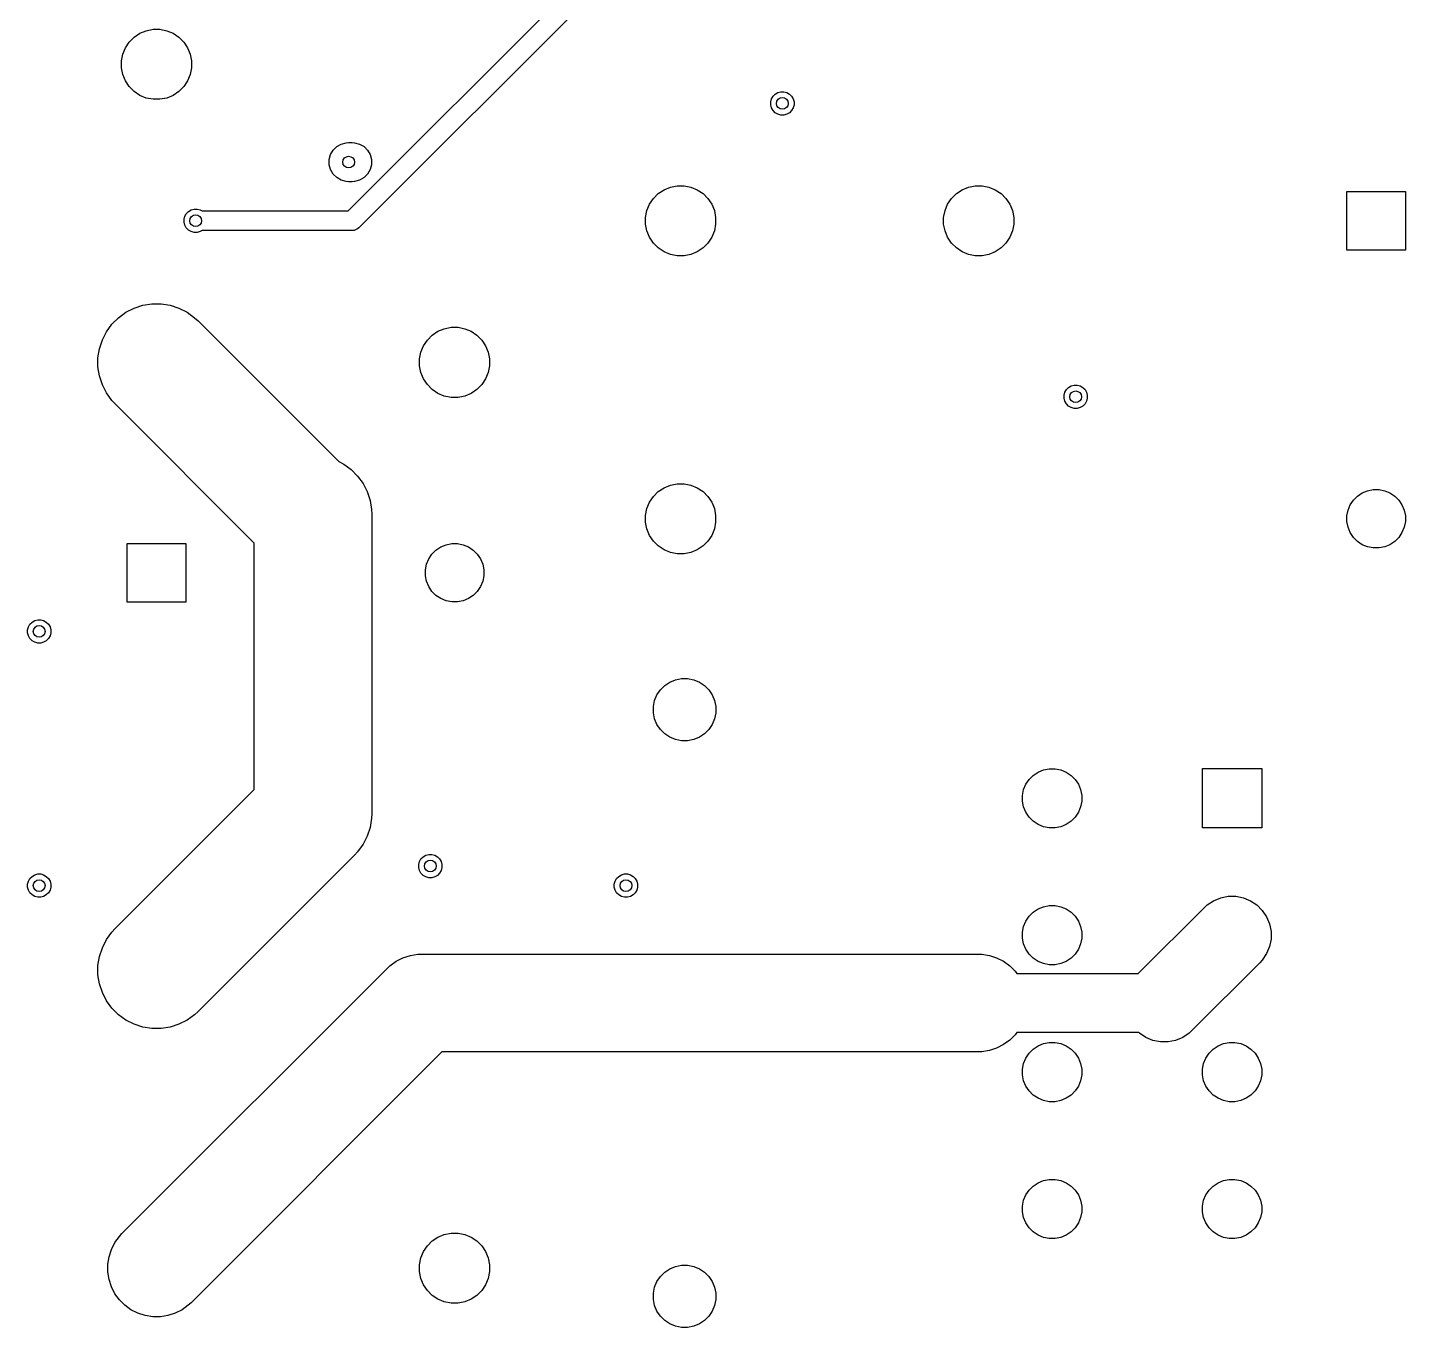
# Model space of a CAD drawing. Header units: inches. Extents: x 1.35 to 5.17, y -6.98 to -1.21.
# Drawn here: x 3.788 to 5.174, y -6.98 to -5.672 of the extents above; entities that cross this region are included whole.
import ezdxf

# ---------------------------------------------------------------- set-up
doc = ezdxf.new("R2010")
doc.units = ezdxf.units.IN
doc.header["$MEASUREMENT"] = 0
doc.layers.add('In2.Cu', color=33, linetype='CONTINUOUS', true_color=0xce7d2c)

msp = doc.modelspace()

# ---------------------------------------------------------------- linework, layer by layer
at = {"layer": 'In2.Cu', "linetype": 'CONTINUOUS'}
for p, q in [((4.1101, -5.8563), (4.5374, -5.429)), ((4.5542, -5.44), (4.1211, -5.8731)), ((3.8861, -5.692), (3.8899, -5.6862)), ((3.8899, -5.6862), (3.8948, -5.6813)), ((3.8948, -5.6813), (3.9006, -5.6774)), ((3.9006, -5.6774), (3.907, -5.6748)), ((3.907, -5.6748), (3.9138, -5.6734)), ((3.9138, -5.6734), (3.9208, -5.6734)), ((3.9208, -5.6734), (3.9276, -5.6748)), ((3.9276, -5.6748), (3.934, -5.6774)), ((3.934, -5.6774), (3.9398, -5.6813)), ((3.9398, -5.6813), (3.9447, -5.6862)), ((3.9447, -5.6862), (3.9486, -5.692)), ((3.8821, -5.7052), (3.8834, -5.6984)), ((3.8834, -5.6984), (3.8861, -5.692)), ((3.9486, -5.692), (3.9512, -5.6984)), ((3.9512, -5.6984), (3.9526, -5.7052)), ((3.8821, -5.7121), (3.8821, -5.7052)), ((3.8834, -5.7189), (3.8821, -5.7121)), ((3.9526, -5.7121), (3.9512, -5.7189)), ((3.9526, -5.7052), (3.9526, -5.7121)), ((3.8861, -5.7254), (3.8834, -5.7189)), ((3.8899, -5.7311), (3.8861, -5.7254)), ((3.9486, -5.7254), (3.9447, -5.7311)), ((3.9512, -5.7189), (3.9486, -5.7254)), ((3.8948, -5.7361), (3.8899, -5.7311)), ((3.9006, -5.7399), (3.8948, -5.7361)), ((3.907, -5.7426), (3.9006, -5.7399)), ((3.934, -5.7399), (3.9276, -5.7426)), ((3.9398, -5.7361), (3.934, -5.7399)), ((3.9447, -5.7311), (3.9398, -5.7361)), ((4.5363, -5.7435), (4.5379, -5.7408)), ((4.5379, -5.7408), (4.5401, -5.7387)), ((4.5401, -5.7387), (4.5427, -5.7371)), ((4.5427, -5.7371), (4.5457, -5.7363)), ((4.5457, -5.7363), (4.5488, -5.7363)), ((4.5488, -5.7363), (4.5518, -5.7371)), ((4.5518, -5.7371), (4.5544, -5.7387)), ((4.5544, -5.7387), (4.5566, -5.7408)), ((4.5566, -5.7408), (4.5582, -5.7435)), ((3.9138, -5.7439), (3.907, -5.7426)), ((3.9208, -5.7439), (3.9138, -5.7439)), ((3.9276, -5.7426), (3.9208, -5.7439)), ((4.5355, -5.7465), (4.5363, -5.7435)), ((4.5355, -5.7496), (4.5355, -5.7465)), ((4.5363, -5.7526), (4.5355, -5.7496)), ((4.5379, -5.7552), (4.5363, -5.7526)), ((4.5401, -5.7574), (4.5379, -5.7552)), ((4.5566, -5.7552), (4.5544, -5.7574)), ((4.5582, -5.7526), (4.5566, -5.7552)), ((4.5582, -5.7435), (4.559, -5.7465)), ((4.559, -5.7496), (4.5582, -5.7526)), ((4.559, -5.7465), (4.559, -5.7496)), ((4.5427, -5.7589), (4.5401, -5.7574)), ((4.5457, -5.7597), (4.5427, -5.7589)), ((4.5488, -5.7597), (4.5457, -5.7597)), ((4.5518, -5.7589), (4.5488, -5.7597)), ((4.5544, -5.7574), (4.5518, -5.7589)), ((4.0925, -5.7996), (4.0951, -5.7951)), ((4.0951, -5.7951), (4.0987, -5.7915)), ((4.0987, -5.7915), (4.1032, -5.7889)), ((4.1032, -5.7889), (4.1082, -5.7876)), ((4.1082, -5.7876), (4.1107, -5.7874)), ((4.1107, -5.7874), (4.1142, -5.7874)), ((4.1142, -5.7874), (4.1167, -5.7876)), ((4.1167, -5.7876), (4.1217, -5.7889)), ((4.1217, -5.7889), (4.1262, -5.7915)), ((4.1262, -5.7915), (4.1298, -5.7951)), ((4.1298, -5.7951), (4.1324, -5.7996)), ((4.0912, -5.8045), (4.0925, -5.7996)), ((4.0912, -5.8097), (4.0912, -5.8045)), ((4.0925, -5.8146), (4.0912, -5.8097)), ((4.1324, -5.7996), (4.1337, -5.8045)), ((4.1337, -5.8097), (4.1324, -5.8146)), ((4.1337, -5.8045), (4.1337, -5.8097)), ((4.0951, -5.8191), (4.0925, -5.8146)), ((4.0987, -5.8227), (4.0951, -5.8191)), ((4.1032, -5.8253), (4.0987, -5.8227)), ((4.1262, -5.8227), (4.1217, -5.8253)), ((4.1298, -5.8191), (4.1262, -5.8227)), ((4.1324, -5.8146), (4.1298, -5.8191)), ((4.1082, -5.8266), (4.1032, -5.8253)), ((4.1107, -5.8268), (4.1082, -5.8266)), ((4.1142, -5.8268), (4.1107, -5.8268)), ((4.1167, -5.8266), (4.1142, -5.8268)), ((4.1217, -5.8253), (4.1167, -5.8266)), ((4.4175, -5.8437), (4.4224, -5.8388)), ((4.4224, -5.8388), (4.4282, -5.8349)), ((4.4282, -5.8349), (4.4346, -5.8322)), ((4.4346, -5.8322), (4.4414, -5.8309)), ((4.4414, -5.8309), (4.4484, -5.8309)), ((4.4484, -5.8309), (4.4552, -5.8322)), ((4.4552, -5.8322), (4.4616, -5.8349)), ((4.4616, -5.8349), (4.4674, -5.8388)), ((4.4674, -5.8388), (4.4723, -5.8437)), ((4.7175, -5.8437), (4.7224, -5.8388)), ((4.7224, -5.8388), (4.7282, -5.8349)), ((4.7282, -5.8349), (4.7346, -5.8322)), ((4.7346, -5.8322), (4.7414, -5.8309)), ((4.7414, -5.8309), (4.7484, -5.8309)), ((4.7484, -5.8309), (4.7552, -5.8322)), ((4.7552, -5.8322), (4.7616, -5.8349)), ((4.7616, -5.8349), (4.7674, -5.8388)), ((4.7674, -5.8388), (4.7723, -5.8437)), ((5.1154, -5.8957), (5.1154, -5.8366)), ((5.1154, -5.8366), (5.1744, -5.8366)), ((5.1744, -5.8366), (5.1744, -5.8957)), ((4.411, -5.8559), (4.4136, -5.8494)), ((4.4136, -5.8494), (4.4175, -5.8437)), ((4.4723, -5.8437), (4.4761, -5.8494)), ((4.4761, -5.8494), (4.4788, -5.8559)), ((4.711, -5.8559), (4.7136, -5.8494)), ((4.7136, -5.8494), (4.7175, -5.8437)), ((4.7723, -5.8437), (4.7761, -5.8494)), ((4.7761, -5.8494), (4.7788, -5.8559)), ((3.945, -5.8646), (3.9458, -5.8616)), ((3.945, -5.8677), (3.945, -5.8646)), ((3.9458, -5.8616), (3.9473, -5.859)), ((3.9473, -5.859), (3.9495, -5.8568)), ((3.9495, -5.8568), (3.9522, -5.8552)), ((3.9522, -5.8552), (3.9552, -5.8544)), ((3.9552, -5.8544), (3.9582, -5.8544)), ((3.9582, -5.8544), (3.9612, -5.8552)), ((3.9612, -5.8552), (3.9631, -5.8563)), ((3.9631, -5.8563), (4.1101, -5.8563)), ((4.4096, -5.8627), (4.411, -5.8559)), ((4.4096, -5.8696), (4.4096, -5.8627)), ((4.4788, -5.8559), (4.4801, -5.8627)), ((4.4801, -5.8627), (4.4801, -5.8696)), ((4.7096, -5.8627), (4.711, -5.8559)), ((4.7096, -5.8696), (4.7096, -5.8627)), ((4.7788, -5.8559), (4.7801, -5.8627)), ((4.7801, -5.8627), (4.7801, -5.8696)), ((3.9458, -5.8707), (3.945, -5.8677)), ((3.9473, -5.8733), (3.9458, -5.8707)), ((3.9495, -5.8755), (3.9473, -5.8733)), ((3.9522, -5.8771), (3.9495, -5.8755)), ((3.9552, -5.8779), (3.9522, -5.8771)), ((3.9582, -5.8779), (3.9552, -5.8779)), ((3.9612, -5.8771), (3.9582, -5.8779)), ((3.9631, -5.876), (3.9612, -5.8771)), ((4.1142, -5.876), (3.9631, -5.876)), ((4.1161, -5.8758), (4.1142, -5.876)), ((4.1196, -5.8743), (4.1161, -5.8758)), ((4.1211, -5.8731), (4.1196, -5.8743)), ((4.1196, -5.8743), (4.1196, -5.8743)), ((4.411, -5.8764), (4.4096, -5.8696)), ((4.4136, -5.8828), (4.411, -5.8764)), ((4.4788, -5.8764), (4.4761, -5.8828)), ((4.4801, -5.8696), (4.4788, -5.8764)), ((4.711, -5.8764), (4.7096, -5.8696)), ((4.7136, -5.8828), (4.711, -5.8764)), ((4.7788, -5.8764), (4.7761, -5.8828)), ((4.7801, -5.8696), (4.7788, -5.8764)), ((4.4175, -5.8886), (4.4136, -5.8828)), ((4.4224, -5.8935), (4.4175, -5.8886)), ((4.4282, -5.8974), (4.4224, -5.8935)), ((4.4674, -5.8935), (4.4616, -5.8974)), ((4.4723, -5.8886), (4.4674, -5.8935)), ((4.4761, -5.8828), (4.4723, -5.8886)), ((4.7175, -5.8886), (4.7136, -5.8828)), ((4.7224, -5.8935), (4.7175, -5.8886)), ((4.7282, -5.8974), (4.7224, -5.8935)), ((4.7674, -5.8935), (4.7616, -5.8974)), ((4.7723, -5.8886), (4.7674, -5.8935)), ((4.7761, -5.8828), (4.7723, -5.8886)), ((4.4346, -5.9), (4.4282, -5.8974)), ((4.4414, -5.9014), (4.4346, -5.9)), ((4.4484, -5.9014), (4.4414, -5.9014)), ((4.4552, -5.9), (4.4484, -5.9014)), ((4.4616, -5.8974), (4.4552, -5.9)), ((4.7346, -5.9), (4.7282, -5.8974)), ((4.7414, -5.9014), (4.7346, -5.9)), ((4.7484, -5.9014), (4.7414, -5.9014)), ((4.7552, -5.9), (4.7484, -5.9014)), ((4.7616, -5.8974), (4.7552, -5.9)), ((5.1744, -5.8957), (5.1154, -5.8957)), ((3.9035, -5.9512), (3.9127, -5.9498)), ((3.9127, -5.9498), (3.922, -5.9498)), ((3.922, -5.9498), (3.9311, -5.9512)), ((3.879, -5.9638), (3.8865, -5.9583)), ((3.8865, -5.9583), (3.8947, -5.9541)), ((3.8947, -5.9541), (3.9035, -5.9512)), ((3.9311, -5.9512), (3.9399, -5.9541)), ((3.9399, -5.9541), (3.9482, -5.9583)), ((3.9482, -5.9583), (3.9557, -5.9638)), ((3.867, -5.9778), (3.8724, -5.9703)), ((3.8724, -5.9703), (3.879, -5.9638)), ((3.9557, -5.9638), (3.9591, -5.9669)), ((3.9591, -5.9669), (4.1007, -6.1086)), ((4.1948, -5.9813), (4.2006, -5.9774)), ((4.2006, -5.9774), (4.207, -5.9748)), ((4.207, -5.9748), (4.2138, -5.9734)), ((4.2138, -5.9734), (4.2208, -5.9734)), ((4.2208, -5.9734), (4.2276, -5.9748)), ((4.2276, -5.9748), (4.234, -5.9774)), ((4.234, -5.9774), (4.2398, -5.9813)), ((3.8599, -5.9949), (3.8628, -5.9861)), ((3.8628, -5.9861), (3.867, -5.9778)), ((4.1861, -5.992), (4.1899, -5.9862)), ((4.1899, -5.9862), (4.1948, -5.9813)), ((4.2398, -5.9813), (4.2447, -5.9862)), ((4.2447, -5.9862), (4.2486, -5.992)), ((3.8584, -6.004), (3.8599, -5.9949)), ((3.8584, -6.0133), (3.8584, -6.004)), ((4.1821, -6.0052), (4.1834, -5.9984)), ((4.1821, -6.0121), (4.1821, -6.0052)), ((4.1834, -5.9984), (4.1861, -5.992)), ((4.2486, -5.992), (4.2512, -5.9984)), ((4.2512, -5.9984), (4.2526, -6.0052)), ((4.2526, -6.0052), (4.2526, -6.0121)), ((3.8599, -6.0224), (3.8584, -6.0133)), ((4.1834, -6.0189), (4.1821, -6.0121)), ((4.1861, -6.0254), (4.1834, -6.0189)), ((4.2512, -6.0189), (4.2486, -6.0254)), ((4.2526, -6.0121), (4.2512, -6.0189)), ((3.8628, -6.0313), (3.8599, -6.0224)), ((3.867, -6.0395), (3.8628, -6.0313)), ((4.1899, -6.0311), (4.1861, -6.0254)), ((4.1948, -6.0361), (4.1899, -6.0311)), ((4.2447, -6.0311), (4.2398, -6.0361)), ((4.2486, -6.0254), (4.2447, -6.0311)), ((4.8353, -6.0339), (4.838, -6.0324)), ((4.838, -6.0324), (4.841, -6.0316)), ((4.841, -6.0316), (4.8441, -6.0316)), ((4.8441, -6.0316), (4.847, -6.0324)), ((4.847, -6.0324), (4.8497, -6.0339)), ((3.8724, -6.047), (3.867, -6.0395)), ((4.2006, -6.0399), (4.1948, -6.0361)), ((4.207, -6.0426), (4.2006, -6.0399)), ((4.2138, -6.0439), (4.207, -6.0426)), ((4.2208, -6.0439), (4.2138, -6.0439)), ((4.2276, -6.0426), (4.2208, -6.0439)), ((4.234, -6.0399), (4.2276, -6.0426)), ((4.2398, -6.0361), (4.234, -6.0399)), ((4.8308, -6.0418), (4.8316, -6.0388)), ((4.8308, -6.0448), (4.8308, -6.0418)), ((4.8316, -6.0478), (4.8308, -6.0448)), ((4.8316, -6.0388), (4.8331, -6.0361)), ((4.8331, -6.0361), (4.8353, -6.0339)), ((4.8497, -6.0339), (4.8519, -6.0361)), ((4.8519, -6.0361), (4.8534, -6.0388)), ((4.8534, -6.0388), (4.8542, -6.0418)), ((4.8542, -6.0448), (4.8534, -6.0478)), ((4.8542, -6.0418), (4.8542, -6.0448)), ((3.8756, -6.0504), (3.8724, -6.047)), ((4.0157, -6.1906), (3.8756, -6.0504)), ((4.8331, -6.0505), (4.8316, -6.0478)), ((4.8353, -6.0527), (4.8331, -6.0505)), ((4.838, -6.0542), (4.8353, -6.0527)), ((4.841, -6.055), (4.838, -6.0542)), ((4.8441, -6.055), (4.841, -6.055)), ((4.847, -6.0542), (4.8441, -6.055)), ((4.8497, -6.0527), (4.847, -6.0542)), ((4.8519, -6.0505), (4.8497, -6.0527)), ((4.8534, -6.0478), (4.8519, -6.0505)), ((4.1007, -6.1086), (4.1057, -6.1111)), ((4.1057, -6.1111), (4.1132, -6.1165)), ((4.1132, -6.1165), (4.1197, -6.1231)), ((4.1197, -6.1231), (4.1252, -6.1306)), ((4.1252, -6.1306), (4.1294, -6.1388)), ((4.1294, -6.1388), (4.1322, -6.1476)), ((4.4136, -6.1494), (4.4175, -6.1437)), ((4.4175, -6.1437), (4.4224, -6.1388)), ((4.4224, -6.1388), (4.4282, -6.1349)), ((4.4282, -6.1349), (4.4346, -6.1322)), ((4.4346, -6.1322), (4.4414, -6.1309)), ((4.4414, -6.1309), (4.4484, -6.1309)), ((4.4484, -6.1309), (4.4552, -6.1322)), ((4.4552, -6.1322), (4.4616, -6.1349)), ((4.4616, -6.1349), (4.4674, -6.1388)), ((4.4674, -6.1388), (4.4723, -6.1437)), ((4.4723, -6.1437), (4.4761, -6.1494)), ((5.1221, -6.1474), (5.1261, -6.1433)), ((5.1261, -6.1433), (5.131, -6.1401)), ((5.131, -6.1401), (5.1363, -6.1379)), ((5.1363, -6.1379), (5.142, -6.1368)), ((5.142, -6.1368), (5.1478, -6.1368)), ((5.1478, -6.1368), (5.1535, -6.1379)), ((5.1535, -6.1379), (5.1588, -6.1401)), ((5.1588, -6.1401), (5.1636, -6.1433)), ((5.1636, -6.1433), (5.1677, -6.1474)), ((4.1322, -6.1476), (4.1337, -6.1568)), ((4.1337, -6.1568), (4.1339, -6.1614)), ((4.4096, -6.1627), (4.411, -6.1559)), ((4.411, -6.1559), (4.4136, -6.1494)), ((4.4761, -6.1494), (4.4788, -6.1559)), ((4.4788, -6.1559), (4.4801, -6.1627)), ((5.1155, -6.1632), (5.1166, -6.1576)), ((5.1166, -6.1576), (5.1188, -6.1522)), ((5.1188, -6.1522), (5.1221, -6.1474)), ((5.1677, -6.1474), (5.1709, -6.1522)), ((5.1709, -6.1522), (5.1731, -6.1576)), ((5.1731, -6.1576), (5.1743, -6.1632)), ((4.1339, -6.1614), (4.1339, -6.463)), ((4.4096, -6.1696), (4.4096, -6.1627)), ((4.411, -6.1764), (4.4096, -6.1696)), ((4.4801, -6.1696), (4.4788, -6.1764)), ((4.4801, -6.1627), (4.4801, -6.1696)), ((5.1155, -6.169), (5.1155, -6.1632)), ((5.1166, -6.1747), (5.1155, -6.169)), ((5.1743, -6.169), (5.1731, -6.1747)), ((5.1743, -6.1632), (5.1743, -6.169)), ((4.4136, -6.1828), (4.411, -6.1764)), ((4.4175, -6.1886), (4.4136, -6.1828)), ((4.4761, -6.1828), (4.4723, -6.1886)), ((4.4788, -6.1764), (4.4761, -6.1828)), ((5.1188, -6.1801), (5.1166, -6.1747)), ((5.1221, -6.1849), (5.1188, -6.1801)), ((5.1261, -6.189), (5.1221, -6.1849)), ((5.1677, -6.1849), (5.1636, -6.189)), ((5.1709, -6.1801), (5.1677, -6.1849)), ((5.1731, -6.1747), (5.1709, -6.1801)), ((3.8878, -6.25), (3.8878, -6.1909)), ((3.8878, -6.1909), (3.9469, -6.1909)), ((3.9469, -6.1909), (3.9469, -6.25)), ((4.0157, -6.4385), (4.0157, -6.1906)), ((4.1945, -6.2017), (4.1986, -6.1976)), ((4.1986, -6.1976), (4.2034, -6.1944)), ((4.2034, -6.1944), (4.2088, -6.1922)), ((4.2088, -6.1922), (4.2144, -6.1911)), ((4.2144, -6.1911), (4.2202, -6.1911)), ((4.2202, -6.1911), (4.2259, -6.1922)), ((4.2259, -6.1922), (4.2312, -6.1944)), ((4.2312, -6.1944), (4.2361, -6.1976)), ((4.2361, -6.1976), (4.2401, -6.2017)), ((4.4224, -6.1935), (4.4175, -6.1886)), ((4.4282, -6.1974), (4.4224, -6.1935)), ((4.4346, -6.2), (4.4282, -6.1974)), ((4.4616, -6.1974), (4.4552, -6.2)), ((4.4674, -6.1935), (4.4616, -6.1974)), ((4.4723, -6.1886), (4.4674, -6.1935)), ((5.131, -6.1922), (5.1261, -6.189)), ((5.1363, -6.1944), (5.131, -6.1922)), ((5.142, -6.1955), (5.1363, -6.1944)), ((5.1478, -6.1955), (5.142, -6.1955)), ((5.1535, -6.1944), (5.1478, -6.1955)), ((5.1588, -6.1922), (5.1535, -6.1944)), ((5.1636, -6.189), (5.1588, -6.1922)), ((4.1879, -6.2176), (4.1891, -6.2119)), ((4.1891, -6.2119), (4.1913, -6.2066)), ((4.1913, -6.2066), (4.1945, -6.2017)), ((4.2401, -6.2017), (4.2434, -6.2066)), ((4.2434, -6.2066), (4.2456, -6.2119)), ((4.2456, -6.2119), (4.2467, -6.2176)), ((4.4414, -6.2014), (4.4346, -6.2)), ((4.4484, -6.2014), (4.4414, -6.2014)), ((4.4552, -6.2), (4.4484, -6.2014)), ((4.1879, -6.2234), (4.1879, -6.2176)), ((4.1891, -6.229), (4.1879, -6.2234)), ((4.2467, -6.2234), (4.2456, -6.229)), ((4.2467, -6.2176), (4.2467, -6.2234)), ((4.1913, -6.2344), (4.1891, -6.229)), ((4.1945, -6.2392), (4.1913, -6.2344)), ((4.1986, -6.2433), (4.1945, -6.2392)), ((4.2401, -6.2392), (4.2361, -6.2433)), ((4.2434, -6.2344), (4.2401, -6.2392)), ((4.2456, -6.229), (4.2434, -6.2344)), ((3.9469, -6.25), (3.8878, -6.25)), ((4.2034, -6.2465), (4.1986, -6.2433)), ((4.2088, -6.2487), (4.2034, -6.2465)), ((4.2144, -6.2499), (4.2088, -6.2487)), ((4.2202, -6.2499), (4.2144, -6.2499)), ((4.2259, -6.2487), (4.2202, -6.2499)), ((4.2312, -6.2465), (4.2259, -6.2487)), ((4.2361, -6.2433), (4.2312, -6.2465)), ((3.792, -6.2702), (3.7947, -6.2686)), ((3.7947, -6.2686), (3.7977, -6.2678)), ((3.7977, -6.2678), (3.8008, -6.2678)), ((3.8008, -6.2678), (3.8037, -6.2686)), ((3.8037, -6.2686), (3.8064, -6.2702)), ((3.7875, -6.278), (3.7883, -6.275)), ((3.7875, -6.2811), (3.7875, -6.278)), ((3.7883, -6.284), (3.7875, -6.2811)), ((3.7883, -6.275), (3.7898, -6.2723)), ((3.7898, -6.2723), (3.792, -6.2702)), ((3.8064, -6.2702), (3.8086, -6.2723)), ((3.8086, -6.2723), (3.8101, -6.275)), ((3.8101, -6.275), (3.8109, -6.278)), ((3.8109, -6.2811), (3.8101, -6.284)), ((3.8109, -6.278), (3.8109, -6.2811)), ((3.7898, -6.2867), (3.7883, -6.284)), ((3.792, -6.2889), (3.7898, -6.2867)), ((3.7947, -6.2904), (3.792, -6.2889)), ((3.7977, -6.2912), (3.7947, -6.2904)), ((3.8008, -6.2912), (3.7977, -6.2912)), ((3.8037, -6.2904), (3.8008, -6.2912)), ((3.8064, -6.2889), (3.8037, -6.2904)), ((3.8086, -6.2867), (3.8064, -6.2889)), ((3.8101, -6.284), (3.8086, -6.2867)), ((4.4245, -6.3383), (4.4288, -6.3339)), ((4.4288, -6.3339), (4.434, -6.3305)), ((4.434, -6.3305), (4.4397, -6.3281)), ((4.4397, -6.3281), (4.4457, -6.3269)), ((4.4457, -6.3269), (4.4519, -6.3269)), ((4.4519, -6.3269), (4.458, -6.3281)), ((4.458, -6.3281), (4.4637, -6.3305)), ((4.4637, -6.3305), (4.4688, -6.3339)), ((4.4688, -6.3339), (4.4732, -6.3383)), ((4.4175, -6.3552), (4.4187, -6.3491)), ((4.4187, -6.3491), (4.421, -6.3434)), ((4.421, -6.3434), (4.4245, -6.3383)), ((4.4732, -6.3383), (4.4766, -6.3434)), ((4.4766, -6.3434), (4.479, -6.3491)), ((4.479, -6.3491), (4.4802, -6.3552)), ((4.4175, -6.3614), (4.4175, -6.3552)), ((4.4187, -6.3674), (4.4175, -6.3614)), ((4.4802, -6.3614), (4.479, -6.3674)), ((4.4802, -6.3552), (4.4802, -6.3614)), ((4.421, -6.3731), (4.4187, -6.3674)), ((4.4245, -6.3782), (4.421, -6.3731)), ((4.4288, -6.3826), (4.4245, -6.3782)), ((4.4732, -6.3782), (4.4688, -6.3826)), ((4.4766, -6.3731), (4.4732, -6.3782)), ((4.479, -6.3674), (4.4766, -6.3731)), ((4.434, -6.386), (4.4288, -6.3826)), ((4.4397, -6.3884), (4.434, -6.386)), ((4.4457, -6.3896), (4.4397, -6.3884)), ((4.4519, -6.3896), (4.4457, -6.3896)), ((4.458, -6.3884), (4.4519, -6.3896)), ((4.4637, -6.386), (4.458, -6.3884)), ((4.4688, -6.3826), (4.4637, -6.386)), ((4.7998, -6.4244), (4.8047, -6.4211)), ((4.8047, -6.4211), (4.8101, -6.4189)), ((4.8101, -6.4189), (4.8158, -6.4177)), ((4.8158, -6.4177), (4.8217, -6.4177)), ((4.8217, -6.4177), (4.8275, -6.4189)), ((4.8275, -6.4189), (4.8329, -6.4211)), ((4.8329, -6.4211), (4.8378, -6.4244)), ((4.97, -6.4774), (4.97, -6.4176)), ((4.97, -6.4176), (5.0298, -6.4176)), ((5.0298, -6.4176), (5.0298, -6.4774)), ((4.7901, -6.4388), (4.7924, -6.4334)), ((4.7924, -6.4334), (4.7956, -6.4285)), ((4.7956, -6.4285), (4.7998, -6.4244)), ((4.8378, -6.4244), (4.8419, -6.4285)), ((4.8419, -6.4285), (4.8452, -6.4334)), ((4.8452, -6.4334), (4.8474, -6.4388)), ((3.8756, -6.5787), (4.0157, -6.4385)), ((4.789, -6.4446), (4.7901, -6.4388)), ((4.789, -6.4504), (4.789, -6.4446)), ((4.8474, -6.4388), (4.8486, -6.4446)), ((4.8486, -6.4446), (4.8486, -6.4504)), ((4.7901, -6.4562), (4.789, -6.4504)), ((4.7924, -6.4616), (4.7901, -6.4562)), ((4.7956, -6.4665), (4.7924, -6.4616)), ((4.8452, -6.4616), (4.8419, -6.4665)), ((4.8474, -6.4562), (4.8452, -6.4616)), ((4.8486, -6.4504), (4.8474, -6.4562)), ((4.1322, -6.4768), (4.1294, -6.4856)), ((4.1337, -6.4676), (4.1322, -6.4768)), ((4.1339, -6.463), (4.1337, -6.4676)), ((4.7998, -6.4706), (4.7956, -6.4665)), ((4.8047, -6.4739), (4.7998, -6.4706)), ((4.8101, -6.4761), (4.8047, -6.4739)), ((4.8158, -6.4773), (4.8101, -6.4761)), ((4.8275, -6.4761), (4.8217, -6.4773)), ((4.8329, -6.4739), (4.8275, -6.4761)), ((4.8378, -6.4706), (4.8329, -6.4739)), ((4.8419, -6.4665), (4.8378, -6.4706)), ((4.1294, -6.4856), (4.1252, -6.4938)), ((4.8217, -6.4773), (4.8158, -6.4773)), ((5.0298, -6.4774), (4.97, -6.4774)), ((4.1197, -6.5013), (4.1166, -6.5048)), ((4.1252, -6.4938), (4.1197, -6.5013)), ((4.1884, -6.5048), (4.1914, -6.504)), ((4.1914, -6.504), (4.1945, -6.504)), ((4.1945, -6.504), (4.1974, -6.5048)), ((4.1166, -6.5048), (3.9591, -6.6622)), ((4.1812, -6.5142), (4.182, -6.5112)), ((4.1812, -6.5173), (4.1812, -6.5142)), ((4.182, -6.5203), (4.1812, -6.5173)), ((4.182, -6.5112), (4.1835, -6.5086)), ((4.1835, -6.5086), (4.1857, -6.5064)), ((4.1857, -6.5064), (4.1884, -6.5048)), ((4.1974, -6.5048), (4.2001, -6.5064)), ((4.2001, -6.5064), (4.2023, -6.5086)), ((4.2023, -6.5086), (4.2038, -6.5112)), ((4.2038, -6.5112), (4.2046, -6.5142)), ((4.2046, -6.5173), (4.2038, -6.5203)), ((4.2046, -6.5142), (4.2046, -6.5173)), ((3.7875, -6.5339), (3.7883, -6.5309)), ((3.7883, -6.5309), (3.7898, -6.5282)), ((3.7898, -6.5282), (3.792, -6.5261)), ((3.792, -6.5261), (3.7947, -6.5245)), ((3.7947, -6.5245), (3.7977, -6.5237)), ((3.7977, -6.5237), (3.8008, -6.5237)), ((3.8008, -6.5237), (3.8037, -6.5245)), ((3.8037, -6.5245), (3.8064, -6.5261)), ((3.8064, -6.5261), (3.8086, -6.5282)), ((3.8086, -6.5282), (3.8101, -6.5309)), ((3.8101, -6.5309), (3.8109, -6.5339)), ((4.1835, -6.5229), (4.182, -6.5203)), ((4.1857, -6.5251), (4.1835, -6.5229)), ((4.1884, -6.5267), (4.1857, -6.5251)), ((4.1914, -6.5275), (4.1884, -6.5267)), ((4.1945, -6.5275), (4.1914, -6.5275)), ((4.1974, -6.5267), (4.1945, -6.5275)), ((4.2001, -6.5251), (4.1974, -6.5267)), ((4.2023, -6.5229), (4.2001, -6.5251)), ((4.2038, -6.5203), (4.2023, -6.5229)), ((4.3781, -6.5339), (4.3789, -6.5309)), ((4.3789, -6.5309), (4.3804, -6.5282)), ((4.3804, -6.5282), (4.3826, -6.5261)), ((4.3826, -6.5261), (4.3852, -6.5245)), ((4.3852, -6.5245), (4.3882, -6.5237)), ((4.3882, -6.5237), (4.3913, -6.5237)), ((4.3913, -6.5237), (4.3943, -6.5245)), ((4.3943, -6.5245), (4.397, -6.5261)), ((4.397, -6.5261), (4.3991, -6.5282)), ((4.3991, -6.5282), (4.4007, -6.5309)), ((4.4007, -6.5309), (4.4015, -6.5339)), ((3.7875, -6.537), (3.7875, -6.5339)), ((3.7883, -6.54), (3.7875, -6.537)), ((3.7898, -6.5426), (3.7883, -6.54)), ((3.792, -6.5448), (3.7898, -6.5426)), ((3.7947, -6.5463), (3.792, -6.5448)), ((3.8064, -6.5448), (3.8037, -6.5463)), ((3.8086, -6.5426), (3.8064, -6.5448)), ((3.8101, -6.54), (3.8086, -6.5426)), ((3.8109, -6.537), (3.8101, -6.54)), ((3.8109, -6.5339), (3.8109, -6.537)), ((4.3781, -6.537), (4.3781, -6.5339)), ((4.3789, -6.54), (4.3781, -6.537)), ((4.3804, -6.5426), (4.3789, -6.54)), ((4.3826, -6.5448), (4.3804, -6.5426)), ((4.3852, -6.5463), (4.3826, -6.5448)), ((4.397, -6.5448), (4.3943, -6.5463)), ((4.3991, -6.5426), (4.397, -6.5448)), ((4.4007, -6.54), (4.3991, -6.5426)), ((4.4015, -6.537), (4.4007, -6.54)), ((4.4015, -6.5339), (4.4015, -6.537)), ((4.9885, -6.5476), (4.996, -6.5461)), ((4.996, -6.5461), (5.0037, -6.5461)), ((5.0037, -6.5461), (5.0113, -6.5476)), ((3.7977, -6.5471), (3.7947, -6.5463)), ((3.8008, -6.5471), (3.7977, -6.5471)), ((3.8037, -6.5463), (3.8008, -6.5471)), ((4.3882, -6.5471), (4.3852, -6.5463)), ((4.3913, -6.5471), (4.3882, -6.5471)), ((4.3943, -6.5463), (4.3913, -6.5471)), ((4.7998, -6.5622), (4.8047, -6.5589)), ((4.8047, -6.5589), (4.8101, -6.5567)), ((4.8101, -6.5567), (4.8158, -6.5555)), ((4.8158, -6.5555), (4.8217, -6.5555)), ((4.8217, -6.5555), (4.8275, -6.5567)), ((4.8275, -6.5567), (4.8329, -6.5589)), ((4.8329, -6.5589), (4.8378, -6.5622)), ((4.9055, -6.624), (4.972, -6.5575)), ((4.972, -6.5575), (4.9749, -6.5549)), ((4.9749, -6.5549), (4.9813, -6.5506)), ((4.9813, -6.5506), (4.9885, -6.5476)), ((5.0113, -6.5476), (5.0184, -6.5506)), ((5.0184, -6.5506), (5.0249, -6.5549)), ((5.0249, -6.5549), (5.0303, -6.5603)), ((4.7901, -6.5766), (4.7924, -6.5712)), ((4.7924, -6.5712), (4.7956, -6.5663)), ((4.7956, -6.5663), (4.7998, -6.5622)), ((4.8378, -6.5622), (4.8419, -6.5663)), ((4.8419, -6.5663), (4.8452, -6.5712)), ((4.8452, -6.5712), (4.8474, -6.5766)), ((5.0303, -6.5603), (5.0346, -6.5668)), ((5.0346, -6.5668), (5.0376, -6.5739)), ((5.0376, -6.5739), (5.0391, -6.5815)), ((3.867, -6.5896), (3.8724, -6.5821)), ((3.8724, -6.5821), (3.8756, -6.5787)), ((4.789, -6.5824), (4.7901, -6.5766)), ((4.789, -6.5882), (4.789, -6.5824)), ((4.8474, -6.5766), (4.8486, -6.5824)), ((4.8486, -6.5824), (4.8486, -6.5882)), ((5.0391, -6.5815), (5.0391, -6.5892)), ((3.8599, -6.6067), (3.8628, -6.5979)), ((3.8628, -6.5979), (3.867, -6.5896)), ((4.7901, -6.594), (4.789, -6.5882)), ((4.7924, -6.5994), (4.7901, -6.594)), ((4.7956, -6.6043), (4.7924, -6.5994)), ((4.8452, -6.5994), (4.8419, -6.6043)), ((4.8474, -6.594), (4.8452, -6.5994)), ((4.8486, -6.5882), (4.8474, -6.594)), ((5.0376, -6.5967), (5.0346, -6.6039)), ((5.0391, -6.5892), (5.0376, -6.5967)), ((3.8584, -6.6158), (3.8599, -6.6067)), ((4.1523, -6.6161), (4.1585, -6.6116)), ((4.1585, -6.6116), (4.1654, -6.6081)), ((4.1654, -6.6081), (4.1728, -6.6057)), ((4.1728, -6.6057), (4.1804, -6.6045)), ((4.1804, -6.6045), (4.1843, -6.6043)), ((4.1843, -6.6043), (4.7441, -6.6043)), ((4.7441, -6.6043), (4.748, -6.6045)), ((4.748, -6.6045), (4.7556, -6.6057)), ((4.7556, -6.6057), (4.7629, -6.6081)), ((4.7629, -6.6081), (4.7698, -6.6116)), ((4.7698, -6.6116), (4.7761, -6.6161)), ((4.7998, -6.6084), (4.7956, -6.6043)), ((4.8047, -6.6117), (4.7998, -6.6084)), ((4.8101, -6.6139), (4.8047, -6.6117)), ((4.8158, -6.6151), (4.8101, -6.6139)), ((4.8217, -6.6151), (4.8158, -6.6151)), ((4.8275, -6.6139), (4.8217, -6.6151)), ((4.8329, -6.6117), (4.8275, -6.6139)), ((4.8378, -6.6084), (4.8329, -6.6117)), ((4.8419, -6.6043), (4.8378, -6.6084)), ((5.0277, -6.6131), (4.9595, -6.6814)), ((5.0303, -6.6103), (5.0277, -6.6131)), ((5.0346, -6.6039), (5.0303, -6.6103)), ((3.8584, -6.6251), (3.8584, -6.6158)), ((3.8599, -6.6343), (3.8584, -6.6251)), ((3.8825, -6.8857), (4.1495, -6.6187)), ((4.1495, -6.6187), (4.1523, -6.6161)), ((4.7761, -6.6161), (4.7815, -6.6216)), ((4.7815, -6.6216), (4.7833, -6.624)), ((4.7833, -6.624), (4.9055, -6.624)), ((3.8628, -6.6431), (3.8599, -6.6343)), ((3.867, -6.6513), (3.8628, -6.6431)), ((3.8724, -6.6588), (3.867, -6.6513)), ((3.879, -6.6654), (3.8724, -6.6588)), ((3.8865, -6.6708), (3.879, -6.6654)), ((3.8947, -6.675), (3.8865, -6.6708)), ((3.9482, -6.6708), (3.9399, -6.675)), ((3.9557, -6.6654), (3.9482, -6.6708)), ((3.9591, -6.6622), (3.9557, -6.6654)), ((3.9035, -6.6779), (3.8947, -6.675)), ((3.9127, -6.6793), (3.9035, -6.6779)), ((3.922, -6.6793), (3.9127, -6.6793)), ((3.9311, -6.6779), (3.922, -6.6793)), ((3.9399, -6.675), (3.9311, -6.6779)), ((4.7833, -6.6831), (4.7815, -6.6855)), ((4.9058, -6.6831), (4.7833, -6.6831)), ((4.9067, -6.684), (4.9058, -6.6831)), ((4.9131, -6.6883), (4.9067, -6.684)), ((4.9566, -6.684), (4.9502, -6.6883)), ((4.9595, -6.6814), (4.9566, -6.684)), ((4.7698, -6.6955), (4.7629, -6.699)), ((4.7761, -6.691), (4.7698, -6.6955)), ((4.7815, -6.6855), (4.7761, -6.691)), ((4.7998, -6.7), (4.8047, -6.6967)), ((4.8047, -6.6967), (4.8101, -6.6945)), ((4.8101, -6.6945), (4.8158, -6.6933)), ((4.8158, -6.6933), (4.8217, -6.6933)), ((4.8217, -6.6933), (4.8275, -6.6945)), ((4.8275, -6.6945), (4.8329, -6.6967)), ((4.8329, -6.6967), (4.8378, -6.7)), ((4.9202, -6.6912), (4.9131, -6.6883)), ((4.9278, -6.6927), (4.9202, -6.6912)), ((4.9355, -6.6927), (4.9278, -6.6927)), ((4.9431, -6.6912), (4.9355, -6.6927)), ((4.9502, -6.6883), (4.9431, -6.6912)), ((4.9809, -6.7), (4.9858, -6.6967)), ((4.9858, -6.6967), (4.9912, -6.6945)), ((4.9912, -6.6945), (4.9969, -6.6933)), ((4.9969, -6.6933), (5.0028, -6.6933)), ((5.0028, -6.6933), (5.0086, -6.6945)), ((5.0086, -6.6945), (5.014, -6.6967)), ((5.014, -6.6967), (5.0189, -6.7)), ((4.2046, -6.7028), (3.9521, -6.9553)), ((4.7441, -6.7028), (4.2046, -6.7028)), ((4.748, -6.7026), (4.7441, -6.7028)), ((4.7556, -6.7014), (4.748, -6.7026)), ((4.7629, -6.699), (4.7556, -6.7014)), ((4.7901, -6.7144), (4.7924, -6.709)), ((4.7924, -6.709), (4.7956, -6.7041)), ((4.7956, -6.7041), (4.7998, -6.7)), ((4.8378, -6.7), (4.8419, -6.7041)), ((4.8419, -6.7041), (4.8452, -6.709)), ((4.8452, -6.709), (4.8474, -6.7144)), ((4.9712, -6.7144), (4.9735, -6.709)), ((4.9735, -6.709), (4.9768, -6.7041)), ((4.9768, -6.7041), (4.9809, -6.7)), ((5.0189, -6.7), (5.023, -6.7041)), ((5.023, -6.7041), (5.0263, -6.709)), ((5.0263, -6.709), (5.0285, -6.7144)), ((4.789, -6.7202), (4.7901, -6.7144)), ((4.789, -6.726), (4.789, -6.7202)), ((4.7901, -6.7318), (4.789, -6.726)), ((4.8474, -6.7144), (4.8486, -6.7202)), ((4.8486, -6.726), (4.8474, -6.7318)), ((4.8486, -6.7202), (4.8486, -6.726)), ((4.9701, -6.7202), (4.9712, -6.7144)), ((4.9701, -6.726), (4.9701, -6.7202)), ((4.9712, -6.7318), (4.9701, -6.726)), ((5.0285, -6.7144), (5.0297, -6.7202)), ((5.0297, -6.726), (5.0285, -6.7318)), ((5.0297, -6.7202), (5.0297, -6.726)), ((4.7924, -6.7372), (4.7901, -6.7318)), ((4.7956, -6.7421), (4.7924, -6.7372)), ((4.8452, -6.7372), (4.8419, -6.7421)), ((4.8474, -6.7318), (4.8452, -6.7372)), ((4.9735, -6.7372), (4.9712, -6.7318)), ((4.9768, -6.7421), (4.9735, -6.7372)), ((5.0263, -6.7372), (5.023, -6.7421)), ((5.0285, -6.7318), (5.0263, -6.7372)), ((4.7998, -6.7462), (4.7956, -6.7421)), ((4.8047, -6.7495), (4.7998, -6.7462)), ((4.8101, -6.7517), (4.8047, -6.7495)), ((4.8158, -6.7529), (4.8101, -6.7517)), ((4.8217, -6.7529), (4.8158, -6.7529)), ((4.8275, -6.7517), (4.8217, -6.7529)), ((4.8329, -6.7495), (4.8275, -6.7517)), ((4.8378, -6.7462), (4.8329, -6.7495)), ((4.8419, -6.7421), (4.8378, -6.7462)), ((4.9809, -6.7462), (4.9768, -6.7421)), ((4.9858, -6.7495), (4.9809, -6.7462)), ((4.9912, -6.7517), (4.9858, -6.7495)), ((4.9969, -6.7529), (4.9912, -6.7517)), ((5.0028, -6.7529), (4.9969, -6.7529)), ((5.0086, -6.7517), (5.0028, -6.7529)), ((5.014, -6.7495), (5.0086, -6.7517)), ((5.0189, -6.7462), (5.014, -6.7495)), ((5.023, -6.7421), (5.0189, -6.7462)), ((4.7998, -6.8378), (4.8047, -6.8345)), ((4.8047, -6.8345), (4.8101, -6.8323)), ((4.8101, -6.8323), (4.8158, -6.8311)), ((4.8158, -6.8311), (4.8217, -6.8311)), ((4.8217, -6.8311), (4.8275, -6.8323)), ((4.8275, -6.8323), (4.8329, -6.8345)), ((4.8329, -6.8345), (4.8378, -6.8378)), ((4.9809, -6.8378), (4.9858, -6.8345)), ((4.9858, -6.8345), (4.9912, -6.8323)), ((4.9912, -6.8323), (4.9969, -6.8311)), ((4.9969, -6.8311), (5.0028, -6.8311)), ((5.0028, -6.8311), (5.0086, -6.8323)), ((5.0086, -6.8323), (5.014, -6.8345)), ((5.014, -6.8345), (5.0189, -6.8378)), ((4.7901, -6.8522), (4.7924, -6.8468)), ((4.7924, -6.8468), (4.7956, -6.8419)), ((4.7956, -6.8419), (4.7998, -6.8378)), ((4.8378, -6.8378), (4.8419, -6.8419)), ((4.8419, -6.8419), (4.8452, -6.8468)), ((4.8452, -6.8468), (4.8474, -6.8522)), ((4.9712, -6.8522), (4.9735, -6.8468)), ((4.9735, -6.8468), (4.9768, -6.8419)), ((4.9768, -6.8419), (4.9809, -6.8378)), ((5.0189, -6.8378), (5.023, -6.8419)), ((5.023, -6.8419), (5.0263, -6.8468)), ((5.0263, -6.8468), (5.0285, -6.8522)), ((4.789, -6.858), (4.7901, -6.8522)), ((4.789, -6.8638), (4.789, -6.858)), ((4.7901, -6.8696), (4.789, -6.8638)), ((4.8474, -6.8522), (4.8486, -6.858)), ((4.8486, -6.8638), (4.8474, -6.8696)), ((4.8486, -6.858), (4.8486, -6.8638)), ((4.9701, -6.858), (4.9712, -6.8522)), ((4.9701, -6.8638), (4.9701, -6.858)), ((4.9712, -6.8696), (4.9701, -6.8638)), ((5.0285, -6.8522), (5.0297, -6.858)), ((5.0297, -6.8638), (5.0285, -6.8696)), ((5.0297, -6.858), (5.0297, -6.8638)), ((4.7924, -6.875), (4.7901, -6.8696)), ((4.7956, -6.8799), (4.7924, -6.875)), ((4.8452, -6.875), (4.8419, -6.8799)), ((4.8474, -6.8696), (4.8452, -6.875)), ((4.9735, -6.875), (4.9712, -6.8696)), ((4.9768, -6.8799), (4.9735, -6.875)), ((5.0263, -6.875), (5.023, -6.8799)), ((5.0285, -6.8696), (5.0263, -6.875)), ((3.8754, -6.8948), (3.8799, -6.8885)), ((3.8799, -6.8885), (3.8825, -6.8857)), ((4.1948, -6.8931), (4.2006, -6.8892)), ((4.2006, -6.8892), (4.207, -6.8866)), ((4.207, -6.8866), (4.2138, -6.8852)), ((4.2138, -6.8852), (4.2208, -6.8852)), ((4.2208, -6.8852), (4.2276, -6.8866)), ((4.2276, -6.8866), (4.234, -6.8892)), ((4.234, -6.8892), (4.2398, -6.8931)), ((4.7998, -6.884), (4.7956, -6.8799)), ((4.8047, -6.8873), (4.7998, -6.884)), ((4.8101, -6.8895), (4.8047, -6.8873)), ((4.8158, -6.8907), (4.8101, -6.8895)), ((4.8217, -6.8907), (4.8158, -6.8907)), ((4.8275, -6.8895), (4.8217, -6.8907)), ((4.8329, -6.8873), (4.8275, -6.8895)), ((4.8378, -6.884), (4.8329, -6.8873)), ((4.8419, -6.8799), (4.8378, -6.884)), ((4.9809, -6.884), (4.9768, -6.8799)), ((4.9858, -6.8873), (4.9809, -6.884)), ((4.9912, -6.8895), (4.9858, -6.8873)), ((4.9969, -6.8907), (4.9912, -6.8895)), ((5.0028, -6.8907), (4.9969, -6.8907)), ((5.0086, -6.8895), (5.0028, -6.8907)), ((5.014, -6.8873), (5.0086, -6.8895)), ((5.0189, -6.884), (5.014, -6.8873)), ((5.023, -6.8799), (5.0189, -6.884)), ((3.8695, -6.909), (3.8719, -6.9016)), ((3.8719, -6.9016), (3.8754, -6.8948)), ((4.1834, -6.9102), (4.1861, -6.9038)), ((4.1861, -6.9038), (4.1899, -6.898)), ((4.1899, -6.898), (4.1948, -6.8931)), ((4.2398, -6.8931), (4.2447, -6.898)), ((4.2447, -6.898), (4.2486, -6.9038)), ((4.2486, -6.9038), (4.2512, -6.9102)), ((3.8683, -6.9166), (3.8695, -6.909)), ((3.8683, -6.9243), (3.8683, -6.9166)), ((4.1821, -6.917), (4.1834, -6.9102)), ((4.1821, -6.9239), (4.1821, -6.917)), ((4.2512, -6.9102), (4.2526, -6.917)), ((4.2526, -6.917), (4.2526, -6.9239)), ((4.434, -6.921), (4.4397, -6.9187)), ((4.4397, -6.9187), (4.4457, -6.9175)), ((4.4457, -6.9175), (4.4519, -6.9175)), ((4.4519, -6.9175), (4.458, -6.9187)), ((4.458, -6.9187), (4.4637, -6.921)), ((3.8695, -6.932), (3.8683, -6.9243)), ((3.8719, -6.9393), (3.8695, -6.932)), ((4.1834, -6.9308), (4.1821, -6.9239)), ((4.1861, -6.9372), (4.1834, -6.9308)), ((4.2512, -6.9308), (4.2486, -6.9372)), ((4.2526, -6.9239), (4.2512, -6.9308)), ((4.4187, -6.9397), (4.421, -6.934)), ((4.421, -6.934), (4.4245, -6.9288)), ((4.4245, -6.9288), (4.4288, -6.9245)), ((4.4288, -6.9245), (4.434, -6.921)), ((4.4637, -6.921), (4.4688, -6.9245)), ((4.4688, -6.9245), (4.4732, -6.9288)), ((4.4732, -6.9288), (4.4766, -6.934)), ((4.4766, -6.934), (4.479, -6.9397)), ((3.8754, -6.9462), (3.8719, -6.9393)), ((3.8799, -6.9524), (3.8754, -6.9462)), ((4.1899, -6.943), (4.1861, -6.9372)), ((4.1948, -6.9479), (4.1899, -6.943)), ((4.2006, -6.9517), (4.1948, -6.9479)), ((4.2398, -6.9479), (4.234, -6.9517)), ((4.2447, -6.943), (4.2398, -6.9479)), ((4.2486, -6.9372), (4.2447, -6.943)), ((4.4175, -6.9457), (4.4187, -6.9397)), ((4.4175, -6.9519), (4.4175, -6.9457)), ((4.479, -6.9397), (4.4802, -6.9457)), ((4.4802, -6.9457), (4.4802, -6.9519)), ((3.8854, -6.9579), (3.8799, -6.9524)), ((3.8916, -6.9624), (3.8854, -6.9579)), ((3.9493, -6.9579), (3.943, -6.9624)), ((3.9521, -6.9553), (3.9493, -6.9579)), ((4.207, -6.9544), (4.2006, -6.9517)), ((4.2138, -6.9557), (4.207, -6.9544)), ((4.2208, -6.9557), (4.2138, -6.9557)), ((4.2276, -6.9544), (4.2208, -6.9557)), ((4.234, -6.9517), (4.2276, -6.9544)), ((4.4187, -6.958), (4.4175, -6.9519)), ((4.421, -6.9637), (4.4187, -6.958)), ((4.479, -6.958), (4.4766, -6.9637)), ((4.4802, -6.9519), (4.479, -6.958)), ((3.8985, -6.9659), (3.8916, -6.9624)), ((3.9058, -6.9683), (3.8985, -6.9659)), ((3.9135, -6.9695), (3.9058, -6.9683)), ((3.9212, -6.9695), (3.9135, -6.9695)), ((3.9288, -6.9683), (3.9212, -6.9695)), ((3.9362, -6.9659), (3.9288, -6.9683)), ((3.943, -6.9624), (3.9362, -6.9659)), ((4.4245, -6.9688), (4.421, -6.9637)), ((4.4288, -6.9732), (4.4245, -6.9688)), ((4.434, -6.9766), (4.4288, -6.9732)), ((4.4688, -6.9732), (4.4637, -6.9766)), ((4.4732, -6.9688), (4.4688, -6.9732)), ((4.4766, -6.9637), (4.4732, -6.9688)), ((4.4397, -6.979), (4.434, -6.9766)), ((4.4457, -6.9802), (4.4397, -6.979)), ((4.4519, -6.9802), (4.4457, -6.9802)), ((4.458, -6.979), (4.4519, -6.9802)), ((4.4637, -6.9766), (4.458, -6.979))]:
    msp.add_line(p, q, dxfattribs=at)
at = {"layer": 'In2.Cu'}
for centre in [(4.5472, -5.748), (4.1107, -5.8071), (3.9567, -5.8661), (4.8425, -6.0433), (3.7992, -6.2795), (4.1929, -6.5157), (3.7992, -6.5354), (4.3898, -6.5354)]:
    msp.add_circle(centre, 0.00591, dxfattribs=at)

doc.saveas('drawing.dxf')
